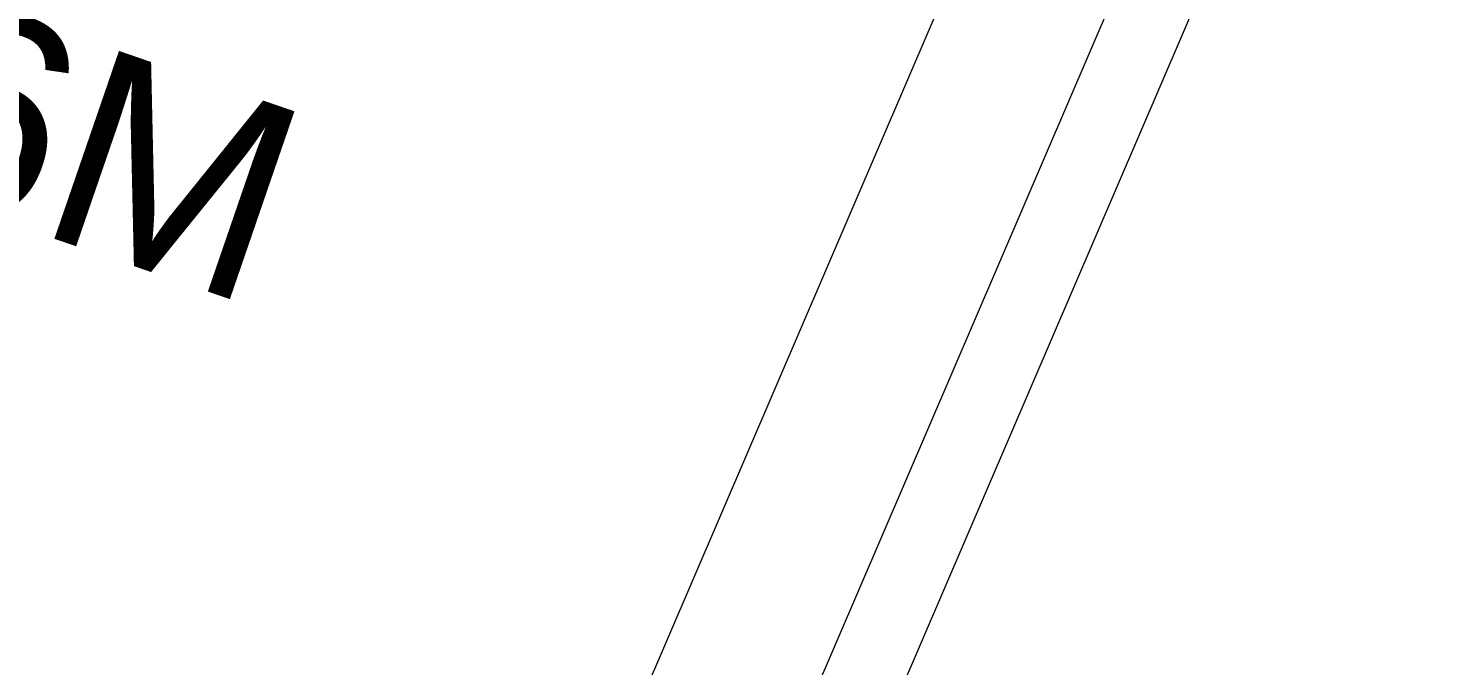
# Model space of a CAD drawing. Header units: metres. Extents: x -48 to 2360, y -1392 to 453.
# Drawn here: x 262.298 to 264.118, y -1268.843 to -1268.028 of the extents above; entities that cross this region are included whole.
import ezdxf
from ezdxf.enums import TextEntityAlignment as Align

# ---------------------------------------------------------------- set-up
doc = ezdxf.new("R2010")
doc.units = ezdxf.units.M
doc.layers.get('0').update_dxf_attribs({"color": 200})
doc.layers.add('corte3', color=215, linetype='Continuous', lineweight=5)
doc.layers.add('TODO', color=210, linetype='Continuous', lineweight=5)
doc.layers.add('MUEBLES', color=223, linetype='Continuous', lineweight=5, transparency=0.3)
doc.styles.get("Standard").update_dxf_attribs({"font": 'arial.ttf'})

# ---------------------------------------------------------------- blocks, each defined once
blk = doc.blocks.new('S-Nivel Planta')
at = {"ltscale": 0.5}
h = blk.add_hatch(color=256, dxfattribs=at)
h.paths.add_polyline_path([(-0.06, 0), (0, 0), (0, 0.06, 0.414214)])
h.paths.add_polyline_path([(0, -0.06, 0.414214), (0.06, 0), (0, 0)])
for p, q in [((0, 0.08), (0, -0.08)), ((0.08, 0), (-0.08, 0))]:
    blk.add_line(p, q, dxfattribs=at)
blk.add_circle((0, 0), 0.06, dxfattribs=at)
blk.add_attdef('NIVEL_PLANTA', text='', height=0.12).set_placement((0.13, 0), align=Align.MIDDLE_LEFT)

msp = doc.modelspace()

# ---------------------------------------------------------------- linework, layer by layer
at = {"layer": 'MUEBLES', "transparency": 33554559}
msp.add_lwpolyline([(263.9406, -1267.6488), (263.191, -1269.3947), (265.1206, -1270.2232), (265.8703, -1268.4774)], close=True, dxfattribs=at)
at = {"layer": 'TODO', "transparency": 33554687}
msp.add_line((264.8549, -1265.2662), (263.02, -1269.5394), dxfattribs=at)
msp.add_lwpolyline([(268.365, -1271.7916), (270.1843, -1267.5547), (264.6711, -1265.1873), (262.8451, -1269.4398)], dxfattribs=at)

# ---------------------------------------------------------------- block references
at = {"layer": 'corte3', "transparency": 33554687, "xscale": 2.117906149620211, "yscale": 2.117906149620211, "zscale": 2.117906149620211, "rotation": 341.0245459803515}
msp.add_blockref('S-Nivel Planta', (261.5063, -1267.8792), dxfattribs=at).add_auto_attribs({'NIVEL_PLANTA': '-2.6M'})

doc.saveas('drawing.dxf')
